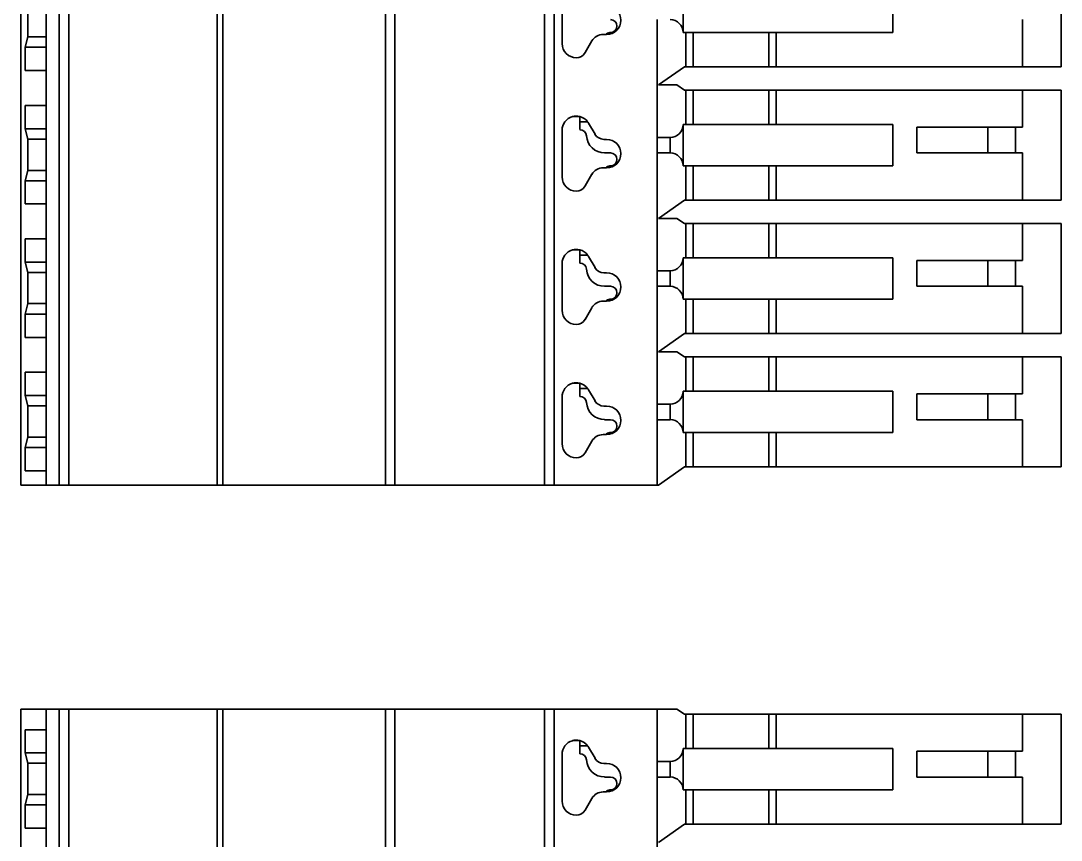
# Model space of a CAD drawing. Header units: millimetres. Extents: x 10 to 832, y 7 to 590.
# Drawn here: x 200 to 213.39, y 315.85 to 326.39 of the extents above; entities that cross this region are included whole.
import ezdxf

# ---------------------------------------------------------------- set-up
doc = ezdxf.new("R2010")
doc.units = ezdxf.units.MM
doc.layers.add('GR1_17', color=7, linetype='Continuous')

# ---------------------------------------------------------------- blocks, each defined once
blk = doc.blocks.new('BLKF341')
at = {"layer": 'GR1_17', "color": 3, "linetype": 'Continuous', "lineweight": 35}
for p, q in [((202.529, 320.417), (202.529, 329.2)), ((202.602, 320.417), (202.602, 329.2)), ((200, 327.533), (200, 320.417)), ((200.494, 320.417), (200.494, 327.533)), ((200.617, 320.417), (200.617, 327.533)), ((204.695, 320.417), (204.695, 327.417)), ((204.816, 320.417), (204.816, 327.417)), ((206.743, 320.417), (206.743, 327.417)), ((206.864, 320.417), (206.864, 327.417)), ((213.392, 325.8), (213.392, 327.217)), ((200.325, 325.752), (200.325, 327.018)), ((208.525, 326.242), (208.525, 326.775)), ((211.225, 326.775), (211.225, 326.242)), ((206.967, 326.7), (206.967, 326.1)), ((200.09, 326.585), (200.09, 326.185)), ((208.192, 324.892), (208.192, 326.408)), ((212.892, 325.8), (212.892, 326.408)), ((207.582, 326.242), (207.59, 326.242)), ((208.525, 326.242), (211.225, 326.242)), ((208.558, 326.242), (208.558, 325.8)), ((208.653, 326.242), (208.653, 325.8)), ((209.63, 326.242), (209.63, 325.8)), ((209.725, 326.242), (209.725, 325.8)), ((200.09, 326.185), (200.054, 326.052)), ((200.09, 326.185), (200.325, 326.185)), ((207.265, 325.983), (207.352, 326.133)), ((207.496, 326.217), (207.53, 326.217)), ((207.53, 326.217), (207.541, 326.217)), ((200.054, 326.052), (200.054, 325.752)), ((200.054, 326.052), (200.325, 326.052)), ((200.054, 325.752), (200.325, 325.752)), ((200.325, 325.302), (200.325, 325.752)), ((208.542, 325.8), (208.208, 325.567)), ((208.558, 325.8), (208.542, 325.8)), ((208.653, 325.8), (208.558, 325.8)), ((209.63, 325.8), (208.653, 325.8)), ((209.725, 325.8), (209.63, 325.8)), ((212.892, 325.8), (209.725, 325.8)), ((213.392, 325.8), (212.892, 325.8)), ((208.446, 325.567), (208.208, 325.567)), ((208.446, 325.567), (208.542, 325.5)), ((208.542, 325.5), (208.558, 325.5)), ((208.558, 325.5), (208.558, 325.058)), ((208.558, 325.5), (208.653, 325.5)), ((208.653, 325.5), (209.63, 325.5)), ((208.653, 325.5), (208.653, 325.058)), ((209.63, 325.5), (209.63, 325.058)), ((209.63, 325.5), (209.725, 325.5)), ((209.725, 325.5), (212.892, 325.5)), ((209.725, 325.5), (209.725, 325.058)), ((212.892, 325.025), (212.892, 325.5)), ((212.892, 325.5), (213.392, 325.5)), ((213.392, 324.083), (213.392, 325.5)), ((200.325, 325.302), (200.054, 325.302)), ((200.054, 325.302), (200.054, 325.002)), ((200.325, 324.035), (200.325, 325.302)), ((207.101, 325.16), (207.195, 325.16)), ((207.195, 325.16), (207.195, 325.161)), ((207.195, 325.093), (207.195, 325.16)), ((207.195, 324.992), (207.195, 325.093)), ((207.297, 325.093), (207.195, 325.093)), ((207.391, 324.933), (207.309, 325.075)), ((208.525, 325.058), (211.225, 325.058)), ((208.525, 324.525), (208.525, 325.058)), ((211.225, 325.058), (211.225, 324.525)), ((212.446, 325.025), (211.535, 325.025)), ((211.535, 325.025), (211.535, 324.692)), ((212.446, 325.025), (212.446, 324.692)), ((212.446, 325.025), (212.804, 325.025)), ((212.804, 325.025), (212.892, 325.025)), ((212.804, 325.025), (212.804, 324.692)), ((200.054, 325.002), (200.325, 325.002)), ((200.054, 325.002), (200.09, 324.868)), ((206.967, 324.983), (206.967, 324.383)), ((208.358, 324.892), (208.192, 324.892)), ((208.192, 324.692), (208.192, 324.892)), ((208.358, 324.892), (208.358, 324.692)), ((200.09, 324.868), (200.09, 324.468)), ((200.09, 324.868), (200.325, 324.868)), ((207.541, 324.867), (207.506, 324.867)), ((207.59, 324.692), (207.515, 324.692)), ((208.192, 324.692), (208.358, 324.692)), ((208.192, 323.175), (208.192, 324.692)), ((212.446, 324.692), (211.535, 324.692)), ((212.446, 324.692), (212.804, 324.692)), ((212.804, 324.692), (212.892, 324.692)), ((212.892, 324.083), (212.892, 324.692)), ((207.496, 324.5), (207.53, 324.5)), ((207.53, 324.5), (207.541, 324.5)), ((207.582, 324.525), (207.59, 324.525)), ((208.525, 324.525), (211.225, 324.525)), ((208.558, 324.525), (208.558, 324.083)), ((208.653, 324.525), (208.653, 324.083)), ((209.63, 324.525), (209.63, 324.083)), ((209.725, 324.525), (209.725, 324.083)), ((200.09, 324.468), (200.054, 324.335)), ((200.09, 324.468), (200.325, 324.468)), ((207.265, 324.267), (207.352, 324.417)), ((200.054, 324.335), (200.325, 324.335)), ((200.054, 324.335), (200.054, 324.035)), ((208.542, 324.083), (208.208, 323.85)), ((208.558, 324.083), (208.542, 324.083)), ((208.653, 324.083), (208.558, 324.083)), ((209.63, 324.083), (208.653, 324.083)), ((209.725, 324.083), (209.63, 324.083)), ((212.892, 324.083), (209.725, 324.083)), ((213.392, 324.083), (212.892, 324.083)), ((200.054, 324.035), (200.325, 324.035)), ((200.325, 323.585), (200.325, 324.035)), ((208.446, 323.85), (208.208, 323.85)), ((208.446, 323.85), (208.542, 323.783)), ((208.542, 323.783), (208.558, 323.783)), ((208.558, 323.783), (208.558, 323.342)), ((208.558, 323.783), (208.653, 323.783)), ((208.653, 323.783), (208.653, 323.342)), ((208.653, 323.783), (209.63, 323.783)), ((209.63, 323.783), (209.725, 323.783)), ((209.63, 323.783), (209.63, 323.342)), ((209.725, 323.783), (212.892, 323.783)), ((209.725, 323.783), (209.725, 323.342)), ((212.892, 323.783), (213.392, 323.783)), ((212.892, 323.308), (212.892, 323.783)), ((213.392, 322.367), (213.392, 323.783)), ((200.325, 323.585), (200.054, 323.585)), ((200.054, 323.585), (200.054, 323.285)), ((200.325, 322.318), (200.325, 323.585)), ((207.101, 323.443), (207.195, 323.443)), ((207.195, 323.443), (207.195, 323.444)), ((207.195, 323.377), (207.195, 323.443)), ((200.054, 323.285), (200.09, 323.152)), ((200.054, 323.285), (200.325, 323.285)), ((207.195, 323.275), (207.195, 323.377)), ((207.297, 323.377), (207.195, 323.377)), ((207.391, 323.217), (207.309, 323.358)), ((208.525, 323.342), (211.225, 323.342)), ((208.525, 322.808), (208.525, 323.342)), ((211.225, 323.342), (211.225, 322.808)), ((212.446, 323.308), (211.535, 323.308)), ((211.535, 323.308), (211.535, 322.975)), ((212.446, 323.308), (212.446, 322.975)), ((212.446, 323.308), (212.804, 323.308)), ((212.804, 323.308), (212.892, 323.308)), ((212.804, 323.308), (212.804, 322.975)), ((200.09, 323.152), (200.09, 322.752)), ((200.09, 323.152), (200.325, 323.152)), ((206.967, 323.267), (206.967, 322.667)), ((207.541, 323.15), (207.506, 323.15)), ((208.358, 323.175), (208.192, 323.175)), ((208.192, 322.975), (208.192, 323.175)), ((208.358, 323.175), (208.358, 322.975)), ((207.59, 322.975), (207.515, 322.975)), ((208.192, 321.458), (208.192, 322.975)), ((208.192, 322.975), (208.358, 322.975)), ((212.446, 322.975), (211.535, 322.975)), ((212.446, 322.975), (212.804, 322.975)), ((212.804, 322.975), (212.892, 322.975)), ((212.892, 322.367), (212.892, 322.975)), ((200.09, 322.752), (200.054, 322.618)), ((200.09, 322.752), (200.325, 322.752)), ((207.496, 322.783), (207.53, 322.783)), ((207.53, 322.783), (207.541, 322.783)), ((207.582, 322.808), (207.59, 322.808)), ((208.525, 322.808), (211.225, 322.808)), ((208.558, 322.808), (208.558, 322.367)), ((208.653, 322.808), (208.653, 322.367)), ((209.63, 322.808), (209.63, 322.367)), ((209.725, 322.808), (209.725, 322.367)), ((200.054, 322.618), (200.054, 322.318)), ((200.054, 322.618), (200.325, 322.618)), ((207.265, 322.55), (207.352, 322.7)), ((208.542, 322.367), (208.208, 322.133)), ((208.558, 322.367), (208.542, 322.367)), ((208.653, 322.367), (208.558, 322.367)), ((209.63, 322.367), (208.653, 322.367)), ((209.725, 322.367), (209.63, 322.367)), ((212.892, 322.367), (209.725, 322.367)), ((213.392, 322.367), (212.892, 322.367)), ((200.054, 322.318), (200.325, 322.318)), ((200.325, 321.868), (200.325, 322.318)), ((208.446, 322.133), (208.208, 322.133)), ((208.446, 322.133), (208.542, 322.067)), ((208.542, 322.067), (208.558, 322.067)), ((208.558, 322.067), (208.558, 321.625)), ((208.558, 322.067), (208.653, 322.067)), ((208.653, 322.067), (209.63, 322.067)), ((208.653, 322.067), (208.653, 321.625)), ((209.63, 322.067), (209.63, 321.625)), ((209.63, 322.067), (209.725, 322.067)), ((209.725, 322.067), (212.892, 322.067)), ((209.725, 322.067), (209.725, 321.625)), ((212.892, 322.067), (213.392, 322.067)), ((212.892, 321.592), (212.892, 322.067)), ((213.392, 320.65), (213.392, 322.067)), ((200.054, 321.868), (200.054, 321.568)), ((200.325, 321.868), (200.054, 321.868)), ((200.325, 320.602), (200.325, 321.868)), ((207.101, 321.727), (207.195, 321.727)), ((207.195, 321.727), (207.195, 321.728)), ((207.195, 321.66), (207.195, 321.727)), ((200.054, 321.568), (200.09, 321.435)), ((200.054, 321.568), (200.325, 321.568)), ((206.967, 321.55), (206.967, 320.95)), ((207.297, 321.66), (207.195, 321.66)), ((207.195, 321.558), (207.195, 321.66)), ((207.391, 321.5), (207.309, 321.642)), ((208.525, 321.092), (208.525, 321.625)), ((208.525, 321.625), (211.225, 321.625)), ((211.225, 321.625), (211.225, 321.092)), ((212.446, 321.592), (211.535, 321.592)), ((211.535, 321.592), (211.535, 321.258)), ((212.446, 321.592), (212.446, 321.258)), ((212.446, 321.592), (212.804, 321.592)), ((212.804, 321.592), (212.892, 321.592)), ((212.804, 321.592), (212.804, 321.258)), ((200.09, 321.435), (200.09, 321.035)), ((200.09, 321.435), (200.325, 321.435)), ((207.541, 321.433), (207.506, 321.433)), ((208.192, 321.258), (208.192, 321.458)), ((208.358, 321.458), (208.192, 321.458)), ((208.358, 321.458), (208.358, 321.258)), ((207.59, 321.258), (207.515, 321.258)), ((208.192, 320.417), (208.192, 321.258)), ((208.192, 321.258), (208.358, 321.258)), ((212.446, 321.258), (211.535, 321.258)), ((212.446, 321.258), (212.804, 321.258)), ((212.804, 321.258), (212.892, 321.258)), ((212.892, 320.65), (212.892, 321.258)), ((200.09, 321.035), (200.054, 320.902)), ((200.09, 321.035), (200.325, 321.035)), ((207.496, 321.067), (207.53, 321.067)), ((207.53, 321.067), (207.541, 321.067)), ((207.582, 321.092), (207.59, 321.092)), ((208.525, 321.092), (211.225, 321.092)), ((208.558, 321.092), (208.558, 320.65)), ((208.653, 321.092), (208.653, 320.65)), ((209.63, 321.092), (209.63, 320.65)), ((209.725, 321.092), (209.725, 320.65)), ((200.054, 320.902), (200.325, 320.902)), ((200.054, 320.902), (200.054, 320.602)), ((207.265, 320.833), (207.352, 320.983)), ((200.054, 320.602), (200.325, 320.602)), ((200.325, 320.417), (200.325, 320.602)), ((208.542, 320.65), (208.208, 320.417)), ((208.558, 320.65), (208.542, 320.65)), ((208.653, 320.65), (208.558, 320.65)), ((209.63, 320.65), (208.653, 320.65)), ((209.725, 320.65), (209.63, 320.65)), ((212.892, 320.65), (209.725, 320.65)), ((213.392, 320.65), (212.892, 320.65)), ((200.325, 320.417), (200, 320.417)), ((200.494, 320.417), (200.325, 320.417)), ((200.562, 320.417), (200.494, 320.417)), ((200.617, 320.417), (200.562, 320.417)), ((202.529, 320.417), (200.617, 320.417)), ((202.602, 320.417), (202.529, 320.417)), ((202.686, 320.417), (202.602, 320.417)), ((202.692, 320.417), (202.686, 320.417)), ((204.695, 320.417), (202.692, 320.417)), ((204.725, 320.417), (204.695, 320.417)), ((204.816, 320.417), (204.725, 320.417)), ((206.743, 320.417), (204.816, 320.417)), ((206.833, 320.417), (206.743, 320.417)), ((206.864, 320.417), (206.833, 320.417)), ((208.192, 320.417), (206.864, 320.417)), ((208.208, 320.417), (208.192, 320.417))]:
    blk.add_line(p, q, dxfattribs=at)
for centre, radius, start, end in [((207.541, 326.4), 0.183, 270, 90), ((207.59, 326.325), 0.0833, 270, 90), ((208.358, 326.242), 0.167, 0, 90), ((207.582, 326.175), 0.0667, 90, 141.3178), ((207.15, 326.1), 0.183, 180, 270), ((207.496, 326.05), 0.167, 90, 150), ((207.15, 326.05), 0.133, 270, 330), ((207.15, 324.983), 0.183, 105.4987, 180), ((207.15, 324.983), 0.183, 75.7913, 105.4987), ((207.15, 324.983), 0.183, 36.8699, 75.7913), ((207.15, 324.983), 0.183, 30, 36.8699), ((208.358, 325.058), 0.167, 270, 0), ((207.199, 324.908), 0.0833, 3.017, 92.791), ((207.515, 324.925), 0.233, 183.017, 270), ((207.506, 325), 0.133, 210, 270), ((207.541, 324.683), 0.183, 270, 90), ((207.59, 324.608), 0.0833, 270, 90), ((208.358, 324.525), 0.167, 0, 90), ((207.496, 324.333), 0.167, 90, 150), ((207.582, 324.458), 0.0667, 90, 141.3178), ((207.15, 324.383), 0.183, 180, 270), ((207.15, 324.333), 0.133, 270, 330), ((207.15, 323.267), 0.183, 105.4987, 180), ((207.15, 323.267), 0.183, 75.7913, 105.4987), ((207.15, 323.267), 0.183, 36.8699, 75.7913), ((207.199, 323.192), 0.0833, 3.017, 92.791), ((207.15, 323.267), 0.183, 30, 36.8699), ((208.358, 323.342), 0.167, 270, 0), ((207.515, 323.208), 0.233, 183.017, 270), ((207.506, 323.283), 0.133, 210, 270), ((207.541, 322.967), 0.183, 270, 90), ((207.59, 322.892), 0.0833, 270, 90), ((208.358, 322.808), 0.167, 0, 90), ((207.496, 322.617), 0.167, 90, 150), ((207.582, 322.742), 0.0667, 90, 141.3178), ((207.15, 322.667), 0.183, 180, 270), ((207.15, 322.617), 0.133, 270, 330), ((207.15, 321.55), 0.183, 105.4987, 180), ((207.15, 321.55), 0.183, 75.7913, 105.4987), ((207.15, 321.55), 0.183, 36.8699, 75.7913), ((207.199, 321.475), 0.0833, 3.017, 92.791), ((207.15, 321.55), 0.183, 30, 36.8699), ((208.358, 321.625), 0.167, 270, 0), ((207.515, 321.492), 0.233, 183.017, 270), ((207.506, 321.567), 0.133, 210, 270), ((207.541, 321.25), 0.183, 270, 90), ((207.59, 321.175), 0.0833, 270, 90), ((208.358, 321.092), 0.167, 0, 90), ((207.496, 320.9), 0.167, 90, 150), ((207.582, 321.025), 0.0667, 90, 141.3178), ((207.15, 320.95), 0.183, 180, 270), ((207.15, 320.9), 0.133, 270, 330)]:
    blk.add_arc(centre, radius, start, end, dxfattribs=at)
blk = doc.blocks.new('BLKF343')
at = {"layer": 'GR1_17', "color": 3, "linetype": 'Continuous', "lineweight": 35}
for p, q in [((200, 317.533), (200, 312.3)), ((200.325, 317.533), (200, 317.533)), ((200.494, 317.533), (200.325, 317.533)), ((200.325, 317.461), (200.325, 317.533)), ((200.617, 317.533), (200.494, 317.533)), ((200.494, 312.3), (200.494, 317.533)), ((202.529, 317.533), (200.617, 317.533)), ((200.617, 312.3), (200.617, 317.533)), ((202.529, 317.533), (202.602, 317.533)), ((202.529, 312.3), (202.529, 317.533)), ((204.695, 317.533), (202.602, 317.533)), ((202.602, 312.3), (202.602, 317.533)), ((204.695, 317.533), (204.816, 317.533)), ((204.695, 312.3), (204.695, 317.533)), ((206.743, 317.533), (204.816, 317.533)), ((204.816, 312.3), (204.816, 317.533)), ((206.743, 317.533), (206.864, 317.533)), ((206.743, 312.3), (206.743, 317.533)), ((206.864, 317.533), (208.192, 317.533)), ((206.864, 312.3), (206.864, 317.533)), ((208.192, 316.858), (208.192, 317.533)), ((208.446, 317.533), (208.192, 317.533)), ((208.446, 317.533), (208.542, 317.467)), ((200.325, 317.268), (200.325, 317.461)), ((208.542, 317.467), (208.558, 317.467)), ((208.558, 317.467), (208.558, 317.025)), ((208.558, 317.467), (208.653, 317.467)), ((208.653, 317.467), (209.63, 317.467)), ((208.653, 317.467), (208.653, 317.025)), ((209.63, 317.467), (209.63, 317.025)), ((209.63, 317.467), (209.725, 317.467)), ((209.725, 317.467), (212.892, 317.467)), ((209.725, 317.467), (209.725, 317.025)), ((212.892, 316.992), (212.892, 317.467)), ((212.892, 317.467), (213.392, 317.467)), ((213.392, 316.05), (213.392, 317.467)), ((200.325, 317.268), (200.054, 317.268)), ((200.054, 317.268), (200.054, 316.968)), ((200.325, 316.002), (200.325, 317.268)), ((207.101, 317.127), (207.195, 317.127)), ((207.195, 317.127), (207.195, 317.128)), ((207.195, 317.06), (207.195, 317.127)), ((207.297, 317.06), (207.195, 317.06)), ((207.195, 316.958), (207.195, 317.06)), ((207.391, 316.9), (207.309, 317.042)), ((208.525, 317.025), (211.225, 317.025)), ((208.525, 316.492), (208.525, 317.025)), ((211.225, 317.025), (211.225, 316.492)), ((212.446, 316.992), (211.535, 316.992)), ((211.535, 316.992), (211.535, 316.658)), ((212.446, 316.992), (212.446, 316.658)), ((212.446, 316.992), (212.804, 316.992)), ((212.804, 316.992), (212.804, 316.658)), ((212.804, 316.992), (212.892, 316.992)), ((200.054, 316.968), (200.09, 316.835)), ((200.054, 316.968), (200.325, 316.968)), ((206.967, 316.95), (206.967, 316.35)), ((208.358, 316.858), (208.192, 316.858)), ((208.192, 316.658), (208.192, 316.858)), ((208.358, 316.858), (208.358, 316.658)), ((200.09, 316.835), (200.09, 316.435)), ((200.09, 316.835), (200.325, 316.835)), ((207.541, 316.833), (207.506, 316.833)), ((207.59, 316.658), (207.515, 316.658)), ((208.192, 316.658), (208.358, 316.658)), ((208.192, 315.142), (208.192, 316.658)), ((212.446, 316.658), (211.535, 316.658)), ((212.446, 316.658), (212.804, 316.658)), ((212.804, 316.658), (212.892, 316.658)), ((212.892, 316.05), (212.892, 316.658)), ((207.496, 316.467), (207.53, 316.467)), ((207.53, 316.467), (207.541, 316.467)), ((207.582, 316.492), (207.59, 316.492)), ((208.525, 316.492), (211.225, 316.492)), ((208.558, 316.492), (208.558, 316.05)), ((208.653, 316.492), (208.653, 316.05)), ((209.63, 316.492), (209.63, 316.05)), ((209.725, 316.492), (209.725, 316.05)), ((200.09, 316.435), (200.054, 316.302)), ((200.09, 316.435), (200.325, 316.435)), ((207.265, 316.233), (207.352, 316.383)), ((200.054, 316.302), (200.325, 316.302)), ((200.054, 316.302), (200.054, 316.002)), ((208.542, 316.05), (208.208, 315.817)), ((208.558, 316.05), (208.542, 316.05)), ((208.653, 316.05), (208.558, 316.05)), ((209.63, 316.05), (208.653, 316.05)), ((209.725, 316.05), (209.63, 316.05)), ((212.892, 316.05), (209.725, 316.05)), ((213.392, 316.05), (212.892, 316.05)), ((200.054, 316.002), (200.325, 316.002)), ((200.325, 315.933), (200.325, 316.002)), ((200.325, 315.552), (200.325, 315.933))]:
    blk.add_line(p, q, dxfattribs=at)
for centre, radius, start, end in [((207.15, 316.95), 0.183, 105.4987, 180), ((207.15, 316.95), 0.183, 75.7913, 105.4987), ((207.15, 316.95), 0.183, 36.8699, 75.7913), ((207.15, 316.95), 0.183, 30, 36.8699), ((208.358, 317.025), 0.167, 270, 0), ((207.199, 316.875), 0.0833, 3.017, 92.791), ((207.515, 316.892), 0.233, 183.017, 270), ((207.506, 316.967), 0.133, 210, 270), ((207.541, 316.65), 0.183, 270, 90), ((207.59, 316.575), 0.0833, 270, 90), ((208.358, 316.492), 0.167, 0, 90), ((207.496, 316.3), 0.167, 90, 150), ((207.582, 316.425), 0.0667, 90, 141.3178), ((207.15, 316.35), 0.183, 180, 270), ((207.15, 316.3), 0.133, 270, 330)]:
    blk.add_arc(centre, radius, start, end, dxfattribs=at)

msp = doc.modelspace()

# ---------------------------------------------------------------- block references
at = {"layer": 'GR1_17', "color": 3, "linetype": 'Continuous', "lineweight": 35}
for name in ['BLKF341', 'BLKF343']:
    msp.add_blockref(name, (0, 0), dxfattribs=at)

doc.saveas('drawing.dxf')
